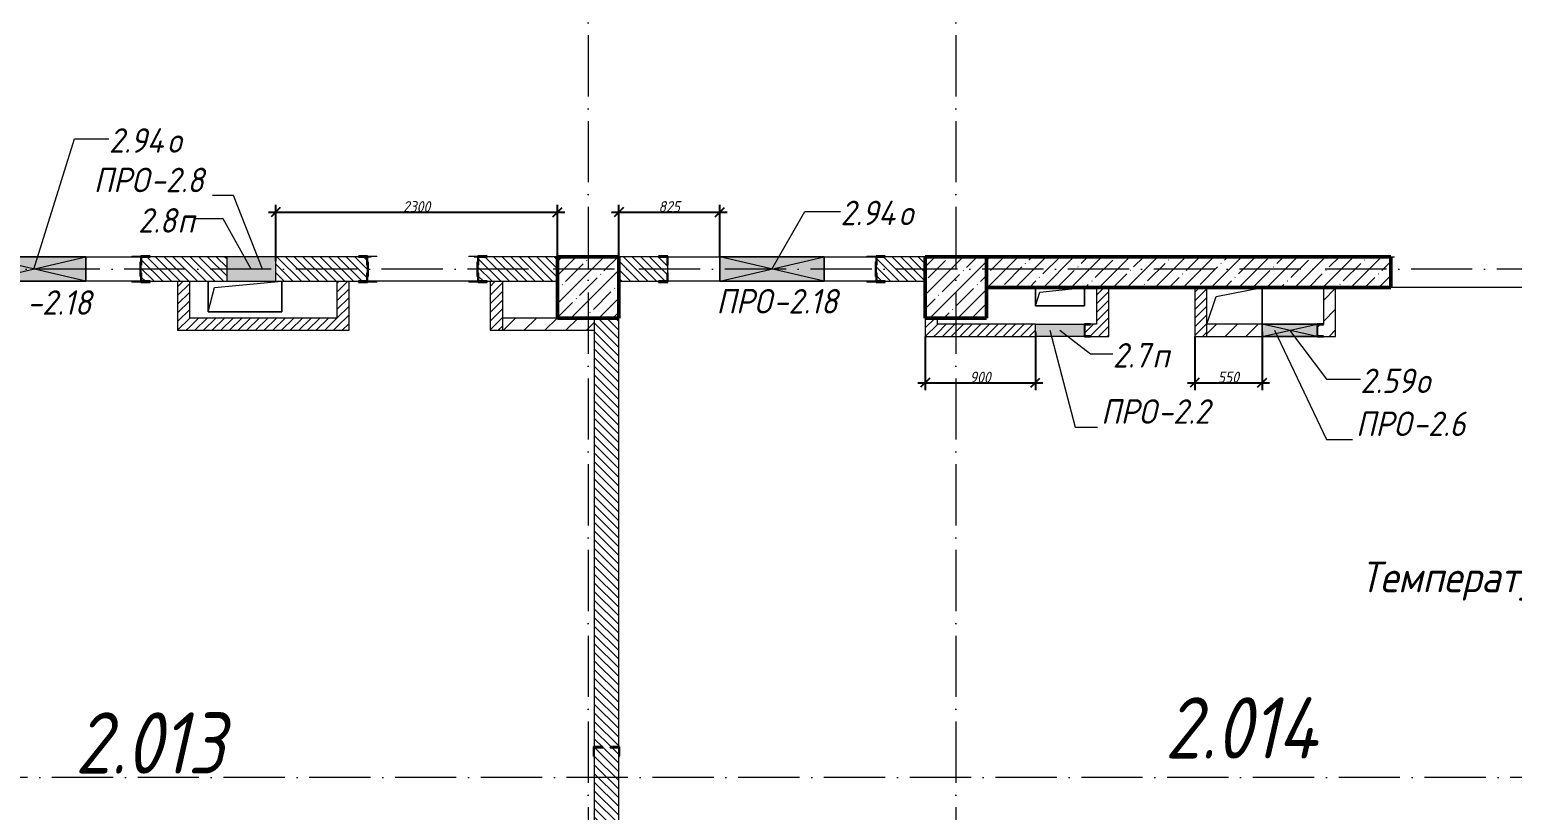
# Model space of a CAD drawing. Header units: millimetres. Extents: x -401725 to 250493, y 305116 to 802890.
# Drawn here: x 15733 to 27833, y 380568 to 386940 of the extents above; entities that cross this region are included whole.
import ezdxf

# ---------------------------------------------------------------- set-up
doc = ezdxf.new("R2010")
doc.units = ezdxf.units.MM
doc.linetypes.add('50_200_ШТРИХ_1Т_ш5_п1_п1_', pattern=[700, 500, -100, 0, -100])
for name, color, linetype, lineweight in [('A-____-____-DIMS', 7, 'Continuous', 9), ('A-DETL-GENF-OTLN', 7, 'Continuous', 9), ('A-FLOR-____-OTLN', 7, 'Continuous', 9), ('A-GENM-____-IDEN', 7, 'Continuous', 9), ('A-GENM-____-MCUT', 7, 'Continuous', 25), ('A-GENM-____-OTLN', 7, 'Continuous', 9), ('A-GENM-____-OTLN-1', 7, 'Continuous', 25), ('A-GLAZ-____-IDEN', 7, 'Continuous', 9), ('A-GLAZ-____-OTLN', 7, 'Continuous', 9), ('A-WALL-____-MCUT', 7, 'Continuous', 13), ('A-WALL-____-MCUT-2', 7, 'Continuous', 50), ('A-WALL-____-OTLN', 7, 'Continuous', 9), ('A-WALL-____-PATT-1', 7, 'Continuous', 9), ('A-WALL-FNSH-MCUT-1', 7, 'Continuous', 9), ('G-____-____-TEXT', 7, 'Continuous', 9), ('I-WALL-____-OTLN', 7, 'Continuous', 9), ('S-COLS-____-MCUT', 7, 'Continuous', 50), ('S-COLS-____-OTLN', 7, 'Continuous', 9), ('S-GRID-____-OTLN-1', 7, '50_200_ШТРИХ_1Т_ш5_п1_п1_', 9), ('Марки помещений', 7, 'Continuous', 9)]:
    doc.layers.add(name, color=color, linetype=linetype, lineweight=lineweight)
doc.styles.add('ISOCPEUR_I_11', font='isocpeui.ttf', dxfattribs={"width": 0.9, "height": 200})
doc.styles.add('ISOCPEUR_I_2', font='isocpeui.ttf', dxfattribs={"width": 0.85, "height": 2.3})
doc.styles.add('ISOCPEUR_I_7', font='isocpeui.ttf', dxfattribs={"width": 0.9, "height": 90})
doc.styles.add('ISOCPEUR_I_9', font='isocpeui.ttf', dxfattribs={"width": 0.9, "height": 250})
doc.dimstyles.new('ISO-1_8_0_9К_СРЕДНИЙ_Кладочные_2', dxfattribs={"dimscale": 304.8, "dimtxt": 89.638306, "dimasz": 0.246063, "dimexe": 0.19685, "dimexo": 0, "dimgap": 0, "dimtad": 1, "dimdec": 3, "dimrnd": 0.001, "dimdsep": 46, "dimtxsty": 'ISOCPEUR_I_7', "dimblk1": 'OBLIQUE', "dimblk2": 'OBLIQUE', "dimsah": 1, "dimcen": 0.09, "dimdle": 0.19685, "dimazin": 0, "dimtfac": 1, "dimtdec": 4, "dimtix": 1, "dimtmove": 1, "dimatfit": 3, "dimfxl": 1, "dimtvp": 1, "dimtolj": 1, "dimtzin": 0, "dimarcsym": 2})
pattern_1 = [(135, (-15659.08, 321904.697), (-35.35534, -35.35534), [])]
pattern_2 = [(45, (-15659.08, 321904.697), (-35.35534, 35.35534), [])]
pattern_3 = [(45, (-15659.08, 321904.7), (-84.85281, 84.85281), [])]

# ---------------------------------------------------------------- blocks, each defined once
blk = doc.blocks.new('BSC_Колонна _Прямоугольная - 500х500-V14-АР1_План отверстий 2 этажа в осях 1-64_Ю-ЯЯ')
at = {"layer": 'S-COLS-____-OTLN'}
h = blk.add_hatch(dxfattribs=at)
h.set_pattern_fill('FP_23', color=256, style=0, pattern_type=2)
h.set_pattern_definition([(45, (-35950, -62931.04), (-114.04925, 114.04925), []), (45, (-35835.95, -62931.04), (-114.04925, 114.04925), [201.613, -40.323, 3.353, -36.97])])
h.paths.add_polyline_path([(-250, -250), (250, -250), (250, 250), (-250, 250)], flags=0)
at = {"layer": 'S-COLS-____-MCUT'}
for p, q in [((250, 250), (-250, 250)), ((-250, 250), (-250, -250)), ((250, -250), (250, 250)), ((-250, -250), (250, -250))]:
    blk.add_line(p, q, dxfattribs=at)
blk = doc.blocks.new('BSC_Колонна _Прямоугольная - 500х500-V44-АР1_План отверстий 2 этажа в осях 1-64_Ю-ЯЯ')
at = {"layer": 'S-COLS-____-OTLN'}
h = blk.add_hatch(dxfattribs=at)
h.set_pattern_fill('FP_54', color=256, style=0, pattern_type=2)
h.set_pattern_definition([(45, (-38950, -62931.04), (-114.04925, 114.04925), []), (45, (-38835.95, -62931.04), (-114.04925, 114.04925), [201.613, -40.323, 3.353, -36.97])])
h.paths.add_polyline_path([(-250, -250), (250, -250), (250, 250), (-250, 250)], flags=0)
at = {"layer": 'S-COLS-____-MCUT'}
for p, q in [((250, 250), (-250, 250)), ((-250, 250), (-250, -250)), ((250, -250), (250, 250)), ((-250, -250), (250, -250))]:
    blk.add_line(p, q, dxfattribs=at)
blk = doc.blocks.new('Фахверк_СКБ_Уголок - 200_3960-28268576-АР1_План отверстий 2 этажа в осях 1-64_Ю-ЯЯ')
at = {"layer": 'A-GENM-____-MCUT'}
for p, q in [((200, 156), (125, 156)), ((125, 156), (125, 81)), ((131, 81), (131, 150)), ((131, 150), (200, 150)), ((200, 150), (200, 156)), ((125, 81), (131, 81)), ((131, 19), (125, 19)), ((125, 19), (125, -56)), ((131, -50), (131, 19)), ((125, -56), (200, -56)), ((200, -50), (131, -50)), ((200, -56), (200, -50))]:
    blk.add_line(p, q, dxfattribs=at)
blk = doc.blocks.new('АР_Перемычка - АР_Перемычка-28357691-АР1_План отверстий 2 этажа в осях 1-64_Ю-ЯЯ')
at = {"layer": 'A-GENM-____-OTLN'}
blk.add_line((-250, -100), (-243, -100), dxfattribs=at)
blk = doc.blocks.new('154_Стойка_СКБ_Уголок - СМ-2480_200-28346303-АР1_План отверстий 2 этажа в осях 1-64_Ю-ЯЯ')
at = {"layer": 'A-GENM-____-MCUT'}
for p, q in [((125, 156), (125, 81)), ((200, 156), (125, 156)), ((131, 81), (131, 150)), ((131, 150), (200, 150)), ((200, 150), (200, 156)), ((125, 81), (131, 81)), ((131, 19), (125, 19)), ((125, 19), (125, -56)), ((131, -50), (131, 19)), ((125, -56), (200, -56)), ((200, -50), (131, -50)), ((200, -56), (200, -50))]:
    blk.add_line(p, q, dxfattribs=at)
blk = doc.blocks.new('Стойка_Влож_Полоса боковая - Полоса-V150-АР1_План отверстий 2 этажа в осях 1-64_Ю-ЯЯ')
at = {"layer": 'A-GENM-____-OTLN'}
for p, q in [((-5, 60), (0, 60)), ((-5, -60), (-5, 60)), ((0, 31), (0, -31)), ((0, -60), (-5, -60))]:
    blk.add_line(p, q, dxfattribs=at)
blk = doc.blocks.new('Стойка_Влож_Уголок_Опорный - Уголок-28213941-АР1_План отверстий 2 этажа в осях 1-64_Ю-ЯЯ')
at = {"layer": 'A-GENM-____-OTLN'}
for p, q in [((-212, -6), (-212, 0)), ((0, 0), (0, -6)), ((-212, -75), (-212, -6)), ((-212, -6), (-206, -6)), ((-212, -75), (-206, -75)), ((-6, -6), (0, -6)), ((-6, -75), (0, -75)), ((0, -6), (0, -75))]:
    blk.add_line(p, q, dxfattribs=at)
blk = doc.blocks.new('Фахверк_СКБ_Уголок - 200_3550-28267367-АР1_План отверстий 2 этажа в осях 1-64_Ю-ЯЯ')
at = {"layer": 'A-GENM-____-MCUT'}
for p, q in [((200, 156), (125, 156)), ((125, 156), (125, 81)), ((131, 81), (131, 150)), ((131, 150), (200, 150)), ((200, 150), (200, 156)), ((125, 81), (131, 81)), ((131, 19), (125, 19)), ((125, 19), (125, -56)), ((131, -50), (131, 19)), ((125, -56), (200, -56)), ((200, -50), (131, -50)), ((200, -56), (200, -50))]:
    blk.add_line(p, q, dxfattribs=at)
blk = doc.blocks.new('AR_Отверстие Ниша - Лючок-32405627-АР1_План отверстий 2 этажа в осях 1-64_Ю-ЯЯ')
at = {"layer": 'A-GLAZ-____-OTLN'}
blk.add_hatch(color=256, dxfattribs=at).paths.add_polyline_path([(200, 50), (-200, 50), (-200, -50), (200, -50), (200, 47)], flags=0)
for p, q in [((-200, 50), (200, 50)), ((200, 50), (200, -50)), ((200, -50), (-200, -50))]:
    blk.add_line(p, q, dxfattribs=at)
blk = doc.blocks.new('AR_Отверстие Ниша - Лючок-32404715-АР1_План отверстий 2 этажа в осях 1-64_Ю-ЯЯ')
at = {"layer": 'A-GLAZ-____-OTLN'}
blk.add_hatch(color=256, dxfattribs=at).paths.add_polyline_path([(-200, 100), (-200, -100), (200, -100), (200, 100)], flags=0)
for p, q in [((200, 100), (-200, 100)), ((-200, 100), (-200, -100)), ((200, -100), (200, 100)), ((-200, -100), (200, -100))]:
    blk.add_line(p, q, dxfattribs=at)
blk = doc.blocks.new('154_Фахверк_СКБ_Швеллер - Тип_100_3960-28331862-АР1_План отверстий 2 этажа в осях 1-64_Ю-ЯЯ')
at = {"layer": 'A-GENM-____-MCUT'}
for p, q in [((175, 50), (125, 50)), ((125, 50), (125, -50)), ((128, 47), (175, 47)), ((128, -47), (128, 47)), ((175, 47), (175, 50)), ((125, -50), (175, -50)), ((175, -47), (128, -47)), ((175, -50), (175, -47))]:
    blk.add_line(p, q, dxfattribs=at)
blk = doc.blocks.new('AR_Отверстие прямоугольное _в плите_ - AR_Отверстие прямоугольное _в плите_-30459255-АР1_План отверстий 2 этажа в осях 1-64_Ю-ЯЯ')
at = {"layer": 'A-GENM-____-OTLN'}
for p, q in [((-300, 125), (-300, -125)), ((-250, 75), (300, 125)), ((300, -125), (300, 125)), ((-300, -125), (-250, 75)), ((-300, -125), (300, -125))]:
    blk.add_line(p, q, dxfattribs=at)
blk = doc.blocks.new('AR_Отверстие прямоугольное _в плите_ - AR_Отверстие прямоугольное _в плите_-30459225-АР1_План отверстий 2 этажа в осях 1-64_Ю-ЯЯ')
at = {"layer": 'A-GENM-____-OTLN'}
for p, q in [((-200, 75), (-200, -75)), ((-200, -75), (-163, 37)), ((-163, 37), (200, 75)), ((200, -75), (200, 75)), ((-200, -75), (200, -75))]:
    blk.add_line(p, q, dxfattribs=at)
blk = doc.blocks.new('AR_Отверстие прямоугольное _в плите_ - AR_Отверстие прямоугольное _в плите_-30552670-АР1_План отверстий 2 этажа в осях 1-64_Ю-ЯЯ')
at = {"layer": 'A-GENM-____-OTLN'}
for p, q in [((-150, 75), (225, 150)), ((225, -150), (225, 150)), ((-225, -150), (-150, 75))]:
    blk.add_line(p, q, dxfattribs=at)
blk = doc.blocks.new('AR_Отверстие прямоугольное _в стене_ - AR_Отверстие прямоугольное _в стене__ОВ-36798040-АР1_План отверстий 2 этажа в осях 1-64_Ю-ЯЯ')
at = {"layer": 'A-GLAZ-____-OTLN'}
blk.add_hatch(color=256, dxfattribs=at).paths.add_polyline_path([(425, -100), (425, 100), (-425, 100), (-425, -100)], flags=0)
at = {"layer": 'A-DETL-GENF-OTLN'}
for p, q in [((-425, -100), (-425, 100)), ((-425, 100), (425, 100)), ((425, 100), (-425, -100)), ((-425, 100), (425, -100)), ((425, 100), (-425, 100)), ((-425, 100), (-425, -100)), ((425, 100), (425, -100)), ((425, -100), (425, 100)), ((425, -100), (-425, -100)), ((-425, -100), (425, -100))]:
    blk.add_line(p, q, dxfattribs=at)
blk = doc.blocks.new('AR_Отверстие прямоугольное _в стене_ - AR_Отверстие прямоугольное _в стене__ОВ-36815583-АР1_План отверстий 2 этажа в осях 1-64_Ю-ЯЯ')
at = {"layer": 'A-GLAZ-____-OTLN'}
blk.add_hatch(color=256, dxfattribs=at).paths.add_polyline_path([(-225, 50), (-225, -50), (225, -50), (225, 50)], flags=0)
at = {"layer": 'A-DETL-GENF-OTLN'}
for p, q in [((-225, 50), (225, 50)), ((225, 50), (-225, -50)), ((-225, 50), (225, -50)), ((225, 50), (-225, 50)), ((225, 50), (225, -50)), ((225, -50), (225, 50)), ((225, -50), (-225, -50)), ((-225, -50), (225, -50))]:
    blk.add_line(p, q, dxfattribs=at)
blk = doc.blocks.new('154_Фахверк_СКБ_Швеллер - Тип_100_3960_зеркало-36793856-АР1_План отверстий 2 этажа в осях 1-64_Ю-ЯЯ')
at = {"layer": 'A-GENM-____-MCUT'}
for p, q in [((175, 50), (125, 50)), ((125, 50), (125, -50)), ((128, 47), (175, 47)), ((128, -47), (128, 47)), ((175, 47), (175, 50)), ((125, -50), (175, -50)), ((175, -47), (128, -47)), ((175, -50), (175, -47))]:
    blk.add_line(p, q, dxfattribs=at)
blk = doc.blocks.new('_Oblique')
at = {"color": 0, "linetype": 'ByBlock', "lineweight": -2}
blk.add_line((-0.5, -0.5), (0.5, 0.5), dxfattribs=at)
blk = doc.blocks.new('*D8943')
at = {"layer": 'A-____-____-DIMS', "color": 0, "lineweight": -2, "transparency": 16777216}
for p, q in [((23041, 384436), (23041, 383998)), ((23941, 384473), (23941, 383998)), ((22981, 384058), (24001, 384058))]:
    blk.add_line(p, q, dxfattribs=at)
at = {"layer": 'Defpoints', "color": 0, "transparency": 16777216}
for p in [(23041, 384436), (23941, 384473), (23941, 384058)]:
    blk.add_point(p, dxfattribs=at)
at = {"layer": 'A-____-____-DIMS', "color": 0, "lineweight": -2, "transparency": 16777216, "xscale": 75, "yscale": 75, "zscale": 75, "rotation": 180}
blk.add_blockref('_Oblique', (23041, 384058), dxfattribs=at)
at = {"layer": 'A-____-____-DIMS', "color": 0, "lineweight": -2, "transparency": 16777216, "xscale": 75, "yscale": 75, "zscale": 75}
blk.add_blockref('_Oblique', (23941, 384058), dxfattribs=at)
at = {"layer": 'A-____-____-DIMS', "color": 0, "transparency": 16777216, "insert": (23491, 384103), "char_height": 90, "width": 409.58, "attachment_point": 5, "style": 'ISOCPEUR_I_7'}
blk.add_mtext('\\A1;900', dxfattribs=at)
blk = doc.blocks.new('*D8944')
at = {"layer": 'A-____-____-DIMS', "color": 0, "lineweight": -2, "transparency": 16777216}
for p, q in [((17681, 385450), (20101, 385450)), ((17741, 385049), (17741, 385510)), ((20041, 385086), (20041, 385510))]:
    blk.add_line(p, q, dxfattribs=at)
at = {"layer": 'Defpoints', "color": 0, "transparency": 16777216}
for p in [(20041, 385450), (17741, 385049), (20041, 385086)]:
    blk.add_point(p, dxfattribs=at)
at = {"layer": 'A-____-____-DIMS', "color": 0, "lineweight": -2, "transparency": 16777216, "xscale": 75, "yscale": 75, "zscale": 75, "rotation": 180}
blk.add_blockref('_Oblique', (17741, 385450), dxfattribs=at)
at = {"layer": 'A-____-____-DIMS', "color": 0, "lineweight": -2, "transparency": 16777216, "xscale": 75, "yscale": 75, "zscale": 75}
blk.add_blockref('_Oblique', (20041, 385450), dxfattribs=at)
at = {"layer": 'A-____-____-DIMS', "color": 0, "transparency": 16777216, "insert": (18891, 385495), "char_height": 90, "width": 546.1, "attachment_point": 5, "style": 'ISOCPEUR_I_7'}
blk.add_mtext('\\A1;2300', dxfattribs=at)
blk = doc.blocks.new('*D8927')
at = {"layer": 'A-____-____-DIMS', "color": 0, "lineweight": -2, "transparency": 16777216}
for p, q in [((20481, 385450), (21426, 385450)), ((20541, 385086), (20541, 385510)), ((21366, 385092), (21366, 385510))]:
    blk.add_line(p, q, dxfattribs=at)
at = {"layer": 'Defpoints', "color": 0, "transparency": 16777216}
for p in [(21366, 385450), (20541, 385086), (21366, 385092)]:
    blk.add_point(p, dxfattribs=at)
at = {"layer": 'A-____-____-DIMS', "color": 0, "lineweight": -2, "transparency": 16777216, "xscale": 75, "yscale": 75, "zscale": 75, "rotation": 180}
blk.add_blockref('_Oblique', (20541, 385450), dxfattribs=at)
at = {"layer": 'A-____-____-DIMS', "color": 0, "lineweight": -2, "transparency": 16777216, "xscale": 75, "yscale": 75, "zscale": 75}
blk.add_blockref('_Oblique', (21366, 385450), dxfattribs=at)
at = {"layer": 'A-____-____-DIMS', "color": 0, "transparency": 16777216, "insert": (20953, 385495), "char_height": 90, "width": 409.58, "attachment_point": 5, "style": 'ISOCPEUR_I_7'}
blk.add_mtext('\\A1;825', dxfattribs=at)
blk = doc.blocks.new('*D8934')
at = {"layer": 'A-____-____-DIMS', "color": 0, "lineweight": -2, "transparency": 16777216}
for p, q in [((25241, 384436), (25241, 383998)), ((25791, 384473), (25791, 383998)), ((25181, 384058), (25851, 384058))]:
    blk.add_line(p, q, dxfattribs=at)
at = {"layer": 'Defpoints', "color": 0, "transparency": 16777216}
for p in [(25241, 384436), (25791, 384473), (25791, 384058)]:
    blk.add_point(p, dxfattribs=at)
at = {"layer": 'A-____-____-DIMS', "color": 0, "lineweight": -2, "transparency": 16777216, "xscale": 75, "yscale": 75, "zscale": 75, "rotation": 180}
blk.add_blockref('_Oblique', (25241, 384058), dxfattribs=at)
at = {"layer": 'A-____-____-DIMS', "color": 0, "lineweight": -2, "transparency": 16777216, "xscale": 75, "yscale": 75, "zscale": 75}
blk.add_blockref('_Oblique', (25791, 384058), dxfattribs=at)
at = {"layer": 'A-____-____-DIMS', "color": 0, "transparency": 16777216, "insert": (25516, 384103), "char_height": 90, "width": 409.58, "attachment_point": 5, "style": 'ISOCPEUR_I_7'}
blk.add_mtext('\\A1;550', dxfattribs=at)

msp = doc.modelspace()

# ---------------------------------------------------------------- hatches: boundary and pattern name
at = {"layer": 'A-WALL-____-PATT-1'}
h = msp.add_hatch(dxfattribs=at)
h.set_pattern_fill('FP_6', color=256, style=0, pattern_type=2)
h.set_pattern_definition(pattern_1)
h.paths.add_polyline_path([(20040.9187, 384885.7392), (20040.9187, 385085.7392), (19396.9187, 385085.7392), (19396.9187, 385016.7392), (19390.9187, 385016.7392), (19390.9187, 384954.7392), (19396.9187, 384954.7392), (19396.9187, 384885.7392), (19675.7509, 384885.7392)], flags=0)
h.paths.add_polyline_path([(18484.9187, 384885.7392), (18484.9187, 384954.7392), (18490.9187, 384954.7392), (18490.9187, 385016.7392), (18484.9187, 385016.7392), (18484.9187, 385085.7392), (17740.9187, 385085.7392), (17740.9187, 384885.7392), (18415.9187, 384885.7392)], flags=0)
h.paths.add_polyline_path([(17340.9187, 384885.7392), (17340.9187, 385085.7392), (16646.9187, 385085.7392), (16646.9187, 385016.7392), (16640.9187, 385016.7392), (16640.9187, 384954.7392), (16646.9187, 384954.7392), (16646.9187, 384885.7392), (16715.9187, 384885.7392)], flags=0)
h.paths.add_polyline_path([(14540.9187, 384885.7392), (14934.9187, 384885.7392), (14934.9187, 384954.7392), (14940.9187, 384954.7392), (14940.9187, 385016.7392), (14934.9187, 385016.7392), (14934.9187, 385085.7392), (14540.9187, 385085.7392)], flags=0)
h = msp.add_hatch(dxfattribs=at)
h.set_pattern_fill('FP_6', color=256, style=0, pattern_type=2)
h.set_pattern_definition(pattern_1)
h.paths.add_polyline_path([(23040.9187, 384885.7392), (23040.9187, 385085.7392), (22646.9187, 385085.7392), (22646.9187, 385016.7392), (22640.9187, 385016.7392), (22640.9187, 384954.7392), (22646.9187, 384954.7392), (22646.9187, 384885.7392), (22715.9187, 384885.7392)], flags=0)
h.paths.add_polyline_path([(20865.9187, 384885.7392), (20934.9187, 384885.7392), (20934.9187, 384954.7392), (20940.9187, 384954.7392), (20940.9187, 385016.7392), (20934.9187, 385016.7392), (20934.9187, 385085.7392), (20540.9187, 385085.7392), (20540.9187, 384885.7392)], flags=0)
h = msp.add_hatch(dxfattribs=at)
h.set_pattern_fill('FP_13', color=256, style=0, pattern_type=2)
h.set_pattern_definition([(45, (-15659.08, 321904.7), (-114.04925, 114.04925), []), (45, (-15545.03, 321904.7), (-114.04925, 114.04925), [201.612, -40.322, 3.353, -36.97])])
h.paths.add_polyline_path([(29040.9187, 384835.7392), (29040.9187, 385085.7392), (28640.9187, 385085.7392), (28640.9187, 384835.7392)], flags=0)
h.paths.add_polyline_path([(26840.9187, 384835.7392), (26840.9187, 385085.7392), (23540.9187, 385085.7392), (23540.9187, 384835.7392), (26745.7536, 384835.7392)], flags=0)
h = msp.add_hatch(dxfattribs=at)
h.set_pattern_fill('FP_5', color=256, style=0, pattern_type=2)
h.set_pattern_definition(pattern_2)
h.paths.add_polyline_path([(17040.9187, 384485.7392), (17040.9187, 384885.7392), (16940.9187, 384885.7392), (16940.9187, 384485.7392)], flags=0)
h = msp.add_hatch(dxfattribs=at)
h.set_pattern_fill('FP_5', color=256, style=0, pattern_type=2)
h.set_pattern_definition(pattern_2)
h.paths.add_polyline_path([(18340.9187, 384485.7392), (18340.9187, 384885.7392), (18240.9187, 384885.7392), (18240.9187, 384485.7392)], flags=0)
h = msp.add_hatch(dxfattribs=at)
h.set_pattern_fill('FP_5', color=256, style=0, pattern_type=2)
h.set_pattern_definition(pattern_2)
h.paths.add_polyline_path([(19590.9187, 384485.7392), (19590.9187, 384885.7392), (19490.9187, 384885.7392), (19490.9187, 384485.7392)], flags=0)
h = msp.add_hatch(dxfattribs=at)
h.set_pattern_fill('FP_5', color=256, style=0, pattern_type=2)
h.set_pattern_definition(pattern_2)
h.paths.add_polyline_path([(24540.9187, 384535.7392), (24540.9187, 384835.7392), (24440.9187, 384835.7392), (24440.9187, 384535.7392)], flags=0)
h = msp.add_hatch(dxfattribs=at)
h.set_pattern_fill('FP_5', color=256, style=0, pattern_type=2)
h.set_pattern_definition(pattern_2)
h.paths.add_polyline_path([(25340.9187, 384435.7392), (25340.9187, 384835.7392), (25240.9187, 384835.7392), (25240.9187, 384435.7392)], flags=0)
h = msp.add_hatch(dxfattribs=at)
h.set_pattern_fill('FP_4', color=256, style=0, pattern_type=2)
h.set_pattern_definition(pattern_3)
h.paths.add_polyline_path([(26290.9187, 384535.7392), (26390.9187, 384535.7392), (26390.9187, 384835.7392), (26290.9187, 384835.7392)], flags=0)
h = msp.add_hatch(dxfattribs=at)
h.set_pattern_fill('FP_5', color=256, style=0, pattern_type=2)
h.set_pattern_definition(pattern_2)
h.paths.add_polyline_path([(17040.9187, 384485.7392), (18240.9187, 384485.7392), (18240.9187, 384585.7392), (17040.9187, 384585.7392)], flags=0)
h = msp.add_hatch(dxfattribs=at)
h.set_pattern_fill('FP_4', color=256, style=0, pattern_type=2)
h.set_pattern_definition(pattern_3)
h.paths.add_polyline_path([(19675.7509, 384485.7392), (20340.9187, 384485.7392), (20340.9187, 384585.7392), (19590.9187, 384585.7392), (19590.9187, 384485.7392)], flags=0)
h = msp.add_hatch(dxfattribs=at)
h.set_pattern_fill('FP_6', color=256, style=0, pattern_type=2)
h.set_pattern_definition(pattern_1)
h.paths.add_polyline_path([(20340.9187, 377585.7392), (20540.9187, 377585.7392), (20540.9187, 381079.7392), (20471.9187, 381079.7392), (20471.9187, 381085.7392), (20540.9187, 381085.7392), (20540.9187, 384585.7392), (20340.9187, 384585.7392), (20340.9187, 381085.7392), (20409.9187, 381085.7392), (20409.9187, 381079.7392), (20340.9187, 381079.7392), (20340.9187, 379129.289)], flags=0)
h = msp.add_hatch(dxfattribs=at)
h.set_pattern_fill('FP_5', color=256, style=0, pattern_type=2)
h.set_pattern_definition(pattern_2)
h.paths.add_polyline_path([(23140.9187, 384435.7392), (23140.9187, 384585.7392), (23040.9187, 384585.7392), (23040.9187, 384435.7392)], flags=0)
h = msp.add_hatch(dxfattribs=at)
h.set_pattern_fill('FP_5', color=256, style=0, pattern_type=2)
h.set_pattern_definition(pattern_2)
h.paths.add_polyline_path([(24540.9187, 384435.7392), (24540.9187, 384535.7392), (24390.9187, 384535.7392), (24390.9187, 384532.7392), (24343.9187, 384532.7392), (24343.9187, 384438.7392), (24390.9187, 384438.7392), (24390.9187, 384435.7392)], flags=0)
h.paths.add_polyline_path([(23210.7523, 384435.7392), (23940.9187, 384435.7392), (23940.9187, 384535.7392), (23140.9187, 384535.7392), (23140.9187, 384435.7392)], flags=0)
h = msp.add_hatch(dxfattribs=at)
h.set_pattern_fill('FP_4', color=256, style=0, pattern_type=2)
h.set_pattern_definition(pattern_3)
h.paths.add_polyline_path([(25340.9187, 384435.7392), (25790.9187, 384435.7392), (25790.9187, 384535.7392), (25340.9187, 384535.7392)], flags=0)
h.paths.add_polyline_path([(26390.9187, 384435.7392), (26390.9187, 384535.7392), (26290.9187, 384535.7392), (26290.9187, 384532.7392), (26243.9187, 384532.7392), (26243.9187, 384438.7392), (26290.9187, 384438.7392), (26290.9187, 384435.7392)], flags=0)

# ---------------------------------------------------------------- linework, layer by layer
at = {"layer": 'A-FLOR-____-OTLN'}
for p, q in [((17190.9187, 384635.7392), (17190.9187, 384885.7392)), ((17790.9187, 384885.7392), (17790.9187, 384635.7392)), ((23940.9187, 384685.7392), (23940.9187, 384835.7392)), ((24340.9187, 384835.7392), (24340.9187, 384685.7392)), ((25790.9187, 384835.7392), (25790.9187, 384535.7392)), ((24340.9187, 384685.7392), (23940.9187, 384685.7392)), ((17790.9187, 384635.7392), (17190.9187, 384635.7392))]:
    msp.add_line(p, q, dxfattribs=at)
at = {"layer": 'A-GENM-____-IDEN'}
for p, q in [((17397.2297, 385585.4335), (17226.5579, 385585.4335)), ((17633.6182, 384985.7392), (17397.2297, 385585.4335)), ((24058.6546, 384485.7392), (24265.9616, 383695.7392)), ((25891.5195, 384485.7392), (26317.034, 383595.6357)), ((24265.9616, 383695.7392), (24447.7106, 383695.7392)), ((26317.034, 383595.6357), (26528.0001, 383595.6357))]:
    msp.add_line(p, q, dxfattribs=at)
at = {"layer": 'A-GLAZ-____-IDEN'}
for p, q in [((15765.9187, 384985.7392), (16099.9416, 386047.3937)), ((16099.9416, 386047.3937), (16380.1152, 386047.3937)), ((21790.9187, 384985.7392), (22058.4822, 385455.9022)), ((22058.4822, 385455.9022), (22350.5658, 385455.9022)), ((17311.5666, 385395.1007), (17082.2145, 385395.1007)), ((17540.9187, 384985.7392), (17311.5666, 385395.1007)), ((24140.9187, 384485.7392), (24390.9616, 384294.1357)), ((26015.9187, 384485.7392), (26317.034, 384085.7877)), ((24390.9616, 384294.1357), (24572.7106, 384294.1357)), ((26317.034, 384085.7877), (26593.1435, 384085.7877))]:
    msp.add_line(p, q, dxfattribs=at)
at = {"layer": 'A-WALL-____-MCUT'}
for p, q in [((17340.9187, 385085.7392), (16715.9187, 385085.7392)), ((18415.9187, 385085.7392), (17740.9187, 385085.7392)), ((20040.9187, 385085.7392), (19465.9187, 385085.7392)), ((20865.9187, 385085.7392), (20540.9187, 385085.7392)), ((23040.9187, 385085.7392), (22715.9187, 385085.7392)), ((20940.9187, 384954.7392), (20940.9187, 385016.7392)), ((16715.9187, 384885.7392), (17340.9187, 384885.7392)), ((17740.9187, 384885.7392), (18415.9187, 384885.7392)), ((19465.9187, 384885.7392), (20040.9187, 384885.7392)), ((20540.9187, 384885.7392), (20865.9187, 384885.7392)), ((22715.9187, 384885.7392), (23040.9187, 384885.7392)), ((20340.9187, 384585.7392), (20340.9187, 381085.7392)), ((20540.9187, 381085.7392), (20540.9187, 384585.7392)), ((20340.9187, 381010.7392), (20340.9187, 377585.7392)), ((20540.9187, 377585.7392), (20540.9187, 381010.7392))]:
    msp.add_line(p, q, dxfattribs=at)
at = {"layer": 'A-WALL-____-MCUT-2'}
for p, q in [((26840.9187, 385085.7392), (23540.9187, 385085.7392)), ((26840.9187, 384835.7392), (26840.9187, 385085.7392)), ((23540.9187, 384835.7392), (26840.9187, 384835.7392))]:
    msp.add_line(p, q, dxfattribs=at)
at = {"layer": 'A-WALL-____-OTLN'}
for p, q in [((26840.9187, 385085.7392), (26870.9187, 385085.7392)), ((28640.9187, 384835.7392), (26840.9187, 384835.7392))]:
    msp.add_line(p, q, dxfattribs=at)
at = {"layer": 'A-WALL-FNSH-MCUT-1'}
for p, q in [((16940.9187, 384885.7392), (16940.9187, 384485.7392)), ((17040.9187, 384585.7392), (17040.9187, 384885.7392)), ((18240.9187, 384885.7392), (18240.9187, 384585.7392)), ((18340.9187, 384485.7392), (18340.9187, 384885.7392)), ((19490.9187, 384885.7392), (19490.9187, 384485.7392)), ((19590.9187, 384885.7392), (19590.9187, 384485.7392)), ((24440.9187, 384835.7392), (24440.9187, 384535.7392)), ((24540.9187, 384435.7392), (24540.9187, 384835.7392)), ((25240.9187, 384835.7392), (25240.9187, 384435.7392)), ((25340.9187, 384435.7392), (25340.9187, 384835.7392)), ((26290.9187, 384835.7392), (26290.9187, 384535.7392)), ((26390.9187, 384435.7392), (26390.9187, 384835.7392)), ((18240.9187, 384585.7392), (17040.9187, 384585.7392)), ((20040.9187, 384585.7392), (19590.9187, 384585.7392)), ((23040.9187, 384585.7392), (23040.9187, 384435.7392)), ((23140.9187, 384535.7392), (23140.9187, 384585.7392)), ((16940.9187, 384485.7392), (18340.9187, 384485.7392)), ((19490.9187, 384485.7392), (20340.9187, 384485.7392)), ((23040.9187, 384435.7392), (23940.9187, 384435.7392)), ((23940.9187, 384535.7392), (23140.9187, 384535.7392)), ((24440.9187, 384535.7392), (24390.9187, 384535.7392)), ((24390.9187, 384435.7392), (24540.9187, 384435.7392)), ((25240.9187, 384435.7392), (25790.9187, 384435.7392)), ((25790.9187, 384535.7392), (25340.9187, 384535.7392)), ((26290.9187, 384435.7392), (26390.9187, 384435.7392))]:
    msp.add_line(p, q, dxfattribs=at)
at = {"layer": 'I-WALL-____-OTLN'}
for p, q in [((16190.9187, 385085.7392), (16640.9187, 385085.7392)), ((18490.9187, 385085.7392), (18520.9187, 385085.7392)), ((19360.9187, 385085.7392), (19390.9187, 385085.7392)), ((20940.9187, 385085.7392), (21365.9187, 385085.7392)), ((22215.9187, 385085.7392), (22640.9187, 385085.7392)), ((16640.9187, 384885.7392), (16190.9187, 384885.7392)), ((19390.9187, 384885.7392), (18490.9187, 384885.7392)), ((21365.9187, 384885.7392), (20940.9187, 384885.7392)), ((22640.9187, 384885.7392), (22215.9187, 384885.7392))]:
    msp.add_line(p, q, dxfattribs=at)
at = {"layer": 'S-GRID-____-OTLN-1'}
for p, q in [((20290.9187, 412797.5486), (20290.9187, 374796.285)), ((23290.9187, 412797.5486), (23290.9187, 374796.285)), ((88415.3253, 384985.7392), (-20327.8515, 384985.7392)), ((59820.9592, 380835.7392), (-20327.8515, 380835.7392))]:
    msp.add_line(p, q, dxfattribs=at)

# ---------------------------------------------------------------- block references
at = {"layer": 'A-GENM-____-OTLN'}
for name, p, rotation in [('Стойка_Влож_Уголок_Опорный - Уголок-28213941-АР1_План отверстий 2 этажа в осях 1-64_Ю-ЯЯ', (16640.9187, 384879.7392), 269.9999999999995), ('Стойка_Влож_Уголок_Опорный - Уголок-28213941-АР1_План отверстий 2 этажа в осях 1-64_Ю-ЯЯ', (18490.9187, 385091.7392), 89.99999999999955), ('Стойка_Влож_Полоса боковая - Полоса-V150-АР1_План отверстий 2 этажа в осях 1-64_Ю-ЯЯ', (18490.9187, 384985.7392), 180), ('Стойка_Влож_Уголок_Опорный - Уголок-28213941-АР1_План отверстий 2 этажа в осях 1-64_Ю-ЯЯ', (19390.9187, 384879.7392), 269.9999999999995), ('Стойка_Влож_Уголок_Опорный - Уголок-28213941-АР1_План отверстий 2 этажа в осях 1-64_Ю-ЯЯ', (22640.9187, 384879.7392), 269.9999999999995)]:
    msp.add_blockref(name, p, dxfattribs=dict(at, rotation=rotation))
for name, p in [('Стойка_Влож_Полоса боковая - Полоса-V150-АР1_План отверстий 2 этажа в осях 1-64_Ю-ЯЯ', (16640.9187, 384985.7392)), ('Стойка_Влож_Полоса боковая - Полоса-V150-АР1_План отверстий 2 этажа в осях 1-64_Ю-ЯЯ', (19390.9187, 384985.7392)), ('Стойка_Влож_Полоса боковая - Полоса-V150-АР1_План отверстий 2 этажа в осях 1-64_Ю-ЯЯ', (22640.9187, 384985.7392)), ('AR_Отверстие прямоугольное _в плите_ - AR_Отверстие прямоугольное _в плите_-30459255-АР1_План отверстий 2 этажа в осях 1-64_Ю-ЯЯ', (17490.9187, 384760.7392)), ('АР_Перемычка - АР_Перемычка-28357691-АР1_План отверстий 2 этажа в осях 1-64_Ю-ЯЯ', (18490.9187, 384985.7392)), ('AR_Отверстие прямоугольное _в плите_ - AR_Отверстие прямоугольное _в плите_-30459225-АР1_План отверстий 2 этажа в осях 1-64_Ю-ЯЯ', (24140.9187, 384760.7392)), ('AR_Отверстие прямоугольное _в плите_ - AR_Отверстие прямоугольное _в плите_-30552670-АР1_План отверстий 2 этажа в осях 1-64_Ю-ЯЯ', (25565.9187, 384685.7392))]:
    msp.add_blockref(name, p, dxfattribs=at)
at = {"layer": 'A-GENM-____-OTLN-1'}
for name, p in [('154_Стойка_СКБ_Уголок - СМ-2480_200-28346303-АР1_План отверстий 2 этажа в осях 1-64_Ю-ЯЯ', (16515.9187, 384935.7392)), ('154_Стойка_СКБ_Уголок - СМ-2480_200-28346303-АР1_План отверстий 2 этажа в осях 1-64_Ю-ЯЯ', (19265.9187, 384935.7392)), ('154_Стойка_СКБ_Уголок - СМ-2480_200-28346303-АР1_План отверстий 2 этажа в осях 1-64_Ю-ЯЯ', (22515.9187, 384935.7392)), ('154_Фахверк_СКБ_Швеллер - Тип_100_3960-28331862-АР1_План отверстий 2 этажа в осях 1-64_Ю-ЯЯ', (24215.9187, 384485.7392)), ('154_Фахверк_СКБ_Швеллер - Тип_100_3960_зеркало-36793856-АР1_План отверстий 2 этажа в осях 1-64_Ю-ЯЯ', (26115.9187, 384485.7392))]:
    msp.add_blockref(name, p, dxfattribs=at)
for name, p, rotation in [('154_Стойка_СКБ_Уголок - СМ-2480_200-28346303-АР1_План отверстий 2 этажа в осях 1-64_Ю-ЯЯ', (18615.9187, 385035.7392), 180), ('Фахверк_СКБ_Уголок - 200_3960-28268576-АР1_План отверстий 2 этажа в осях 1-64_Ю-ЯЯ', (21065.9187, 385035.7392), 180), ('Фахверк_СКБ_Уголок - 200_3550-28267367-АР1_План отверстий 2 этажа в осях 1-64_Ю-ЯЯ', (20390.9187, 381210.7392), 269.9999999999999)]:
    msp.add_blockref(name, p, dxfattribs=dict(at, rotation=rotation))
at = {"layer": 'A-GLAZ-____-OTLN', "rotation": 180}
for name, p in [('AR_Отверстие прямоугольное _в стене_ - AR_Отверстие прямоугольное _в стене__ОВ-36798040-АР1_План отверстий 2 этажа в осях 1-64_Ю-ЯЯ', (15765.9187, 384985.7392)), ('AR_Отверстие Ниша - Лючок-32404715-АР1_План отверстий 2 этажа в осях 1-64_Ю-ЯЯ', (17540.9187, 384985.7392)), ('AR_Отверстие прямоугольное _в стене_ - AR_Отверстие прямоугольное _в стене__ОВ-36798040-АР1_План отверстий 2 этажа в осях 1-64_Ю-ЯЯ', (21790.9187, 384985.7392)), ('AR_Отверстие Ниша - Лючок-32405627-АР1_План отверстий 2 этажа в осях 1-64_Ю-ЯЯ', (24140.9187, 384485.7392)), ('AR_Отверстие прямоугольное _в стене_ - AR_Отверстие прямоугольное _в стене__ОВ-36815583-АР1_План отверстий 2 этажа в осях 1-64_Ю-ЯЯ', (26015.9187, 384485.7392))]:
    msp.add_blockref(name, p, dxfattribs=at)
at = {"layer": 'S-COLS-____-OTLN'}
for name, p in [('BSC_Колонна _Прямоугольная - 500х500-V14-АР1_План отверстий 2 этажа в осях 1-64_Ю-ЯЯ', (20290.9187, 384835.7392)), ('BSC_Колонна _Прямоугольная - 500х500-V44-АР1_План отверстий 2 этажа в осях 1-64_Ю-ЯЯ', (23290.9187, 384835.7392))]:
    msp.add_blockref(name, p, dxfattribs=at)

# ---------------------------------------------------------------- texts
at = {"layer": 'A-GENM-____-IDEN', "char_height": 200, "attachment_point": 1, "style": 'ISOCPEUR_I_11'}
for s, insert, width in [('ПРО', (16256.1512, 385812.5496), 562.784625), ('-2.8', (16720.495, 385812.5496), 548.35425), ('-2.18', (15712.3811, 384812.5496), 663.79725), ('ПРО', (21338.203, 384822.7518), 562.784625), ('-2.18', (21802.5468, 384822.7518), 663.79725), ('ПРО', (24477.3039, 383922.8553), 562.784625), ('-2.2', (24941.6477, 383922.8553), 548.35425), ('ПРО', (26557.5935, 383822.7518), 562.784625), ('-2.6', (27021.9372, 383822.7518), 548.35425)]:
    msp.add_mtext(s, dxfattribs=dict(at, insert=insert, width=width))
at = {"layer": 'A-GLAZ-____-IDEN', "char_height": 200, "attachment_point": 1, "style": 'ISOCPEUR_I_11'}
for s, insert, width in [('2.94', (16380.1152, 386135.0083), 577.215), ('\\fISOCPEUR|b0|i1|c204|p34|;\\W.9;о', (16856.3652, 386135.0083), 158.734125), ('2.94', (22350.5658, 385543.5168), 577.215), ('2.8', (16618.1652, 385482.7153), 389.620125), ('\\fISOCPEUR|b0|i1|c204|p34|;\\W.9;п', (16939.6339, 385482.7153), 158.734125), ('\\fISOCPEUR|b0|i1|c204|p34|;\\W.9;о', (22826.8158, 385543.5168), 158.734125), ('2.7', (24572.7106, 384381.7502), 389.620125), ('\\fISOCPEUR|b0|i1|c204|p34|;\\W.9;п', (24894.1794, 384381.7502), 158.734125), ('2.59', (26593.1435, 384173.4023), 548.35425), ('\\fISOCPEUR|b0|i1|c204|p34|;\\W.9;о', (27045.581, 384173.4023), 158.734125)]:
    msp.add_mtext(s, dxfattribs=dict(at, insert=insert, width=width))
at = {"layer": 'G-____-____-TEXT', "insert": (26594.2697, 382597.8588), "char_height": 250, "width": 2763.416813, "attachment_point": 1, "style": 'ISOCPEUR_I_9'}
msp.add_mtext('Температурный', dxfattribs=at)
at = {"layer": 'Марки помещений', "char_height": 500, "attachment_point": 1, "style": 'ISOCPEUR_I_2'}
for s, insert, width in [('2.014', (24997.6063, 381490.8256), 769.62), ('2.013', (16103.4783, 381367.8256), 737.5525)]:
    msp.add_mtext(s, dxfattribs=dict(at, insert=insert, width=width))

# ---------------------------------------------------------------- dimensions: what is measured, and where the dimension line sits
at = {"layer": 'A-____-____-DIMS'}
for base, p1, p2, override, picture, middle in [((20040.9187, 385449.9279), (17740.9187, 385048.5796), (20040.9187, 385085.7392), {"dimpost": '<>', "dimfxl": 2300.300162}, '*D8944', (18890.9187, 385494.9279)), ((21365.9187, 385449.9279), (20540.9187, 385085.7392), (21365.9187, 385091.7392), {"dimpost": '<>', "dimfxl": 825.021818}, '*D8927', (20953.4187, 385494.9279)), ((23940.9187, 384057.9611), (23040.9187, 384435.7392), (23940.9187, 384472.8988), {"dimpost": '<>', "dimfxl": 900.766805}, '*D8943', (23490.9187, 384102.9611)), ((25790.9187, 384057.9611), (25240.9187, 384435.7392), (25790.9187, 384472.6378), {"dimpost": '<>', "dimfxl": 551.236347}, '*D8934', (25515.9187, 384102.9611))]:
    dim = msp.add_linear_dim(base=base, p1=p1, p2=p2, dimstyle='ISO-1_8_0_9К_СРЕДНИЙ_Кладочные_2', override=override, dxfattribs=at)
    dim.commit()
    dim.dimension.update_dxf_attribs({"geometry": picture, "text_midpoint": middle})

doc.saveas('drawing.dxf')
